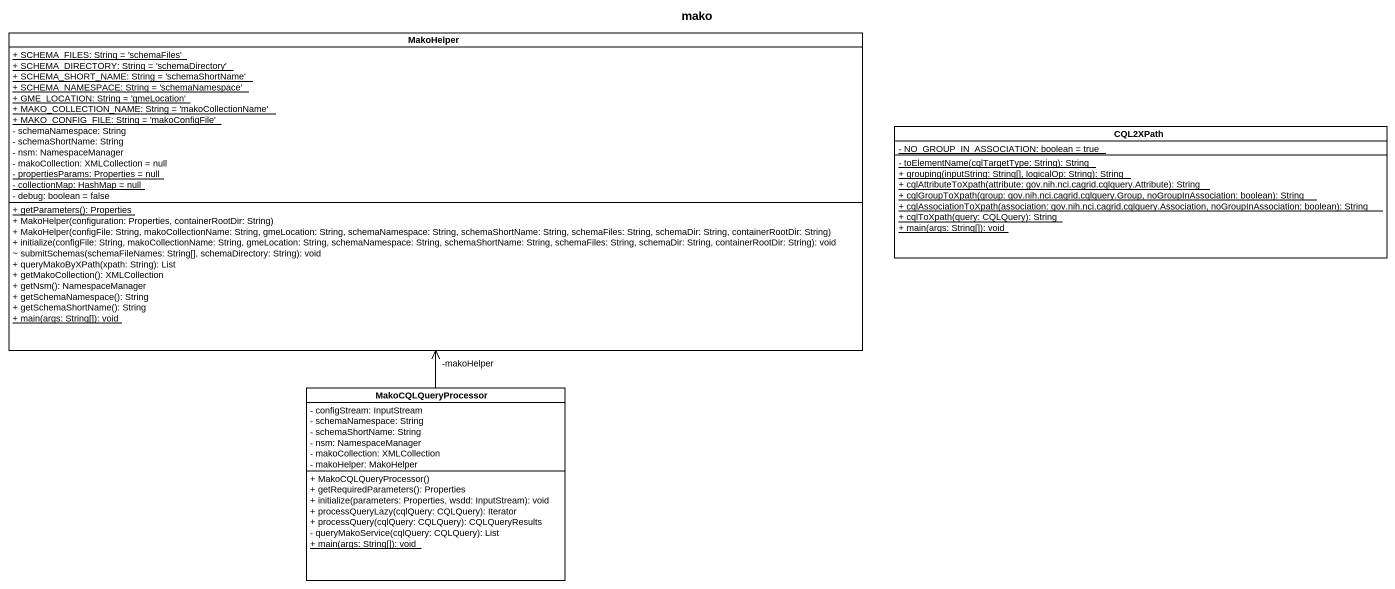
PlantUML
@startuml
title mako
hide circle
hide empty members
skinparam classAttributeIconSize 0
class MakoHelper {
  {static} + SCHEMA_FILES: String = 'schemaFiles'
  {static} + SCHEMA_DIRECTORY: String = 'schemaDirectory'
  {static} + SCHEMA_SHORT_NAME: String = 'schemaShortName'
  {static} + SCHEMA_NAMESPACE: String = 'schemaNamespace'
  {static} + GME_LOCATION: String = 'gmeLocation'
  {static} + MAKO_COLLECTION_NAME: String = 'makoCollectionName'
  {static} + MAKO_CONFIG_FILE: String = 'makoConfigFile'
  - schemaNamespace: String
  - schemaShortName: String
  - nsm: NamespaceManager
  - makoCollection: XMLCollection = null
  {static} - propertiesParams: Properties = null
  {static} - collectionMap: HashMap = null
  - debug: boolean = false
  {static} + getParameters(): Properties
  + MakoHelper(configuration: Properties, containerRootDir: String)
  + MakoHelper(configFile: String, makoCollectionName: String, gmeLocation: String, schemaNamespace: String, schemaShortName: String, schemaFiles: String, schemaDir: String, containerRootDir: String)
  + initialize(configFile: String, makoCollectionName: String, gmeLocation: String, schemaNamespace: String, schemaShortName: String, schemaFiles: String, schemaDir: String, containerRootDir: String): void
  ~ submitSchemas(schemaFileNames: String[], schemaDirectory: String): void
  + queryMakoByXPath(xpath: String): List
  + getMakoCollection(): XMLCollection
  + getNsm(): NamespaceManager
  + getSchemaNamespace(): String
  + getSchemaShortName(): String
  {static} + main(args: String[]): void
}
class CQL2XPath {
  {static} - NO_GROUP_IN_ASSOCIATION: boolean = true
  {static} - toElementName(cqlTargetType: String): String
  {static} + grouping(inputString: String[], logicalOp: String): String
  {static} + cqlAttributeToXpath(attribute: gov.nih.nci.cagrid.cqlquery.Attribute): String
  {static} + cqlGroupToXpath(group: gov.nih.nci.cagrid.cqlquery.Group, noGroupInAssociation: boolean): String
  {static} + cqlAssociationToXpath(association: gov.nih.nci.cagrid.cqlquery.Association, noGroupInAssociation: boolean): String
  {static} + cqlToXpath(query: CQLQuery): String
  {static} + main(args: String[]): void
}
class MakoCQLQueryProcessor {
  - configStream: InputStream
  - schemaNamespace: String
  - schemaShortName: String
  - nsm: NamespaceManager
  - makoCollection: XMLCollection
  - makoHelper: MakoHelper
  + MakoCQLQueryProcessor()
  + getRequiredParameters(): Properties
  + initialize(parameters: Properties, wsdd: InputStream): void
  + processQueryLazy(cqlQuery: CQLQuery): Iterator
  + processQuery(cqlQuery: CQLQuery): CQLQueryResults
  - queryMakoService(cqlQuery: CQLQuery): List
  {static} + main(args: String[]): void
}
MakoCQLQueryProcessor -up-> "-makoHelper" MakoHelper
@enduml
